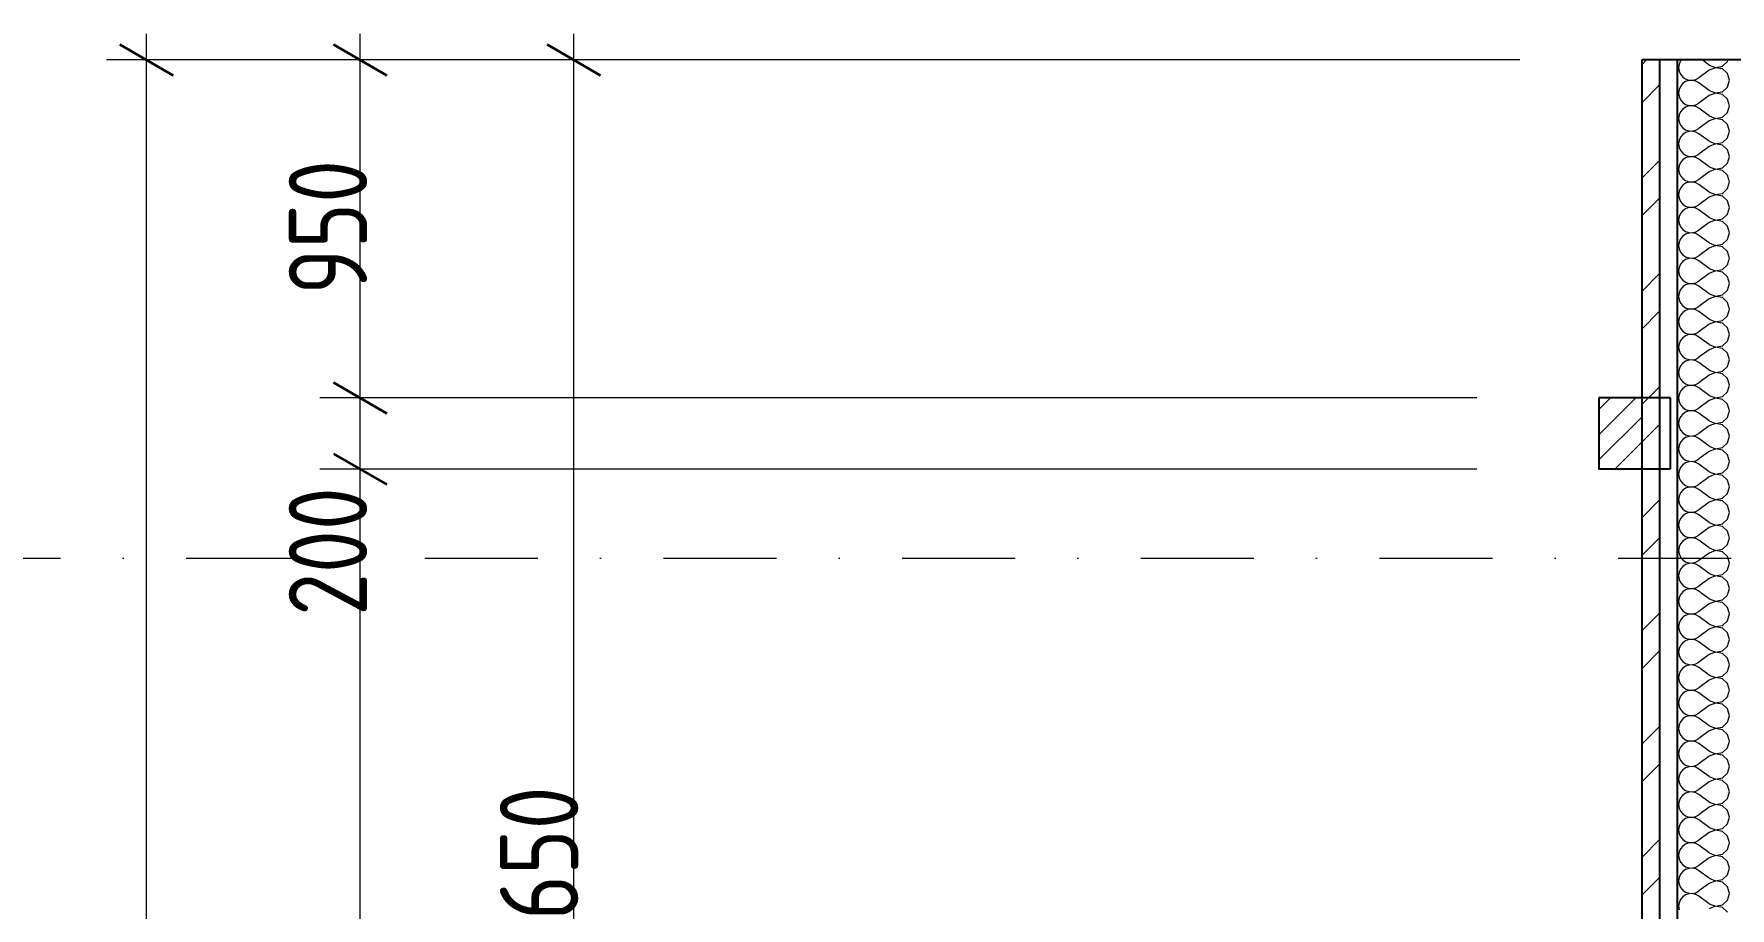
# Model space of a CAD drawing. Header units: millimetres. Extents: x 18162 to 7085488, y 72188 to 247925.
# Drawn here: x 3660463 to 3665227, y 143184 to 145641 of the extents above; entities that cross this region are included whole.
import ezdxf

# ---------------------------------------------------------------- set-up
doc = ezdxf.new("R2010")
doc.units = ezdxf.units.MM
doc.header["$MEASUREMENT"] = 0
doc.linetypes.add('Dot & Dashed', pattern=[670.277762, 317.5, -176.388889, 0, -176.388874])
doc.layers.add('Structural - Bearing', color=7, linetype='Continuous')
doc.styles.add('GENERATED_STYLE_3', font='', dxfattribs={"width": 0.8})
doc.styles.get('GENERATED_STYLE_3').set_extended_font_data('ISOCPEUR MON')
doc.dimstyles.new('GENERATED_STYLE__7', dxfattribs={"dimtxt": 220.000005, "dimasz": 114, "dimexe": 0.18, "dimexo": 342.629951, "dimgap": 0, "dimtad": 1, "dimdec": 0, "dimzin": 0, "dimdsep": 46, "dimtxsty": 'GENERATED_STYLE_3', "dimblk": 'ARROWHEAD_2', "dimblk1": 'ARROWHEAD_2', "dimblk2": 'ARROWHEAD_2', "dimcen": 0.09, "dimclrd": 13, "dimclre": 13, "dimclrt": 13, "dimadec": 0, "dimazin": 0, "dimtfac": 1, "dimtdec": 4, "dimtmove": 0, "dimatfit": 3, "dimfxl": 1, "dimtolj": 1, "dimtzin": 0, "dimarcsym": 0})
pattern_1 = [(45, (3761974.73, 95118), (-159.09903, 159.09903), []), (45, (3761921.7, 95171.04), (-159.09903, 159.09903), [])]

# ---------------------------------------------------------------- blocks, each defined once
blk = doc.blocks.new('*X954', base_point=(3761974.7, 95118))
at = {"layer": 'Structural - Bearing', "color": 7, "linetype": 'Continuous', "lineweight": 9}
for p, q in [((3665090.2, 144068), (3665088, 144065.4)), ((3665168.3, 144053.7), (3665149.3, 144068)), ((3665220.1, 144063.5), (3665221.4, 144068)), ((3665084, 144056.3), (3665082.6, 144046.6)), ((3665082.6, 144046.6), (3665084, 144036.8)), ((3665088, 144065.4), (3665084, 144056.3)), ((3665084, 144036.8), (3665088, 144027.8)), ((3665088, 144027.8), (3665094.2, 144020.2)), ((3665094.2, 144020.2), (3665102.4, 144014.6)), ((3665168.3, 144039.4), (3665139.8, 144018)), ((3665168.3, 144053.7), (3665186.6, 144046.7)), ((3665186.6, 144046.4), (3665168.3, 144039.4)), ((3665186.6, 144046.7), (3665205.7, 144050.3)), ((3665205.7, 144042.8), (3665186.6, 144046.4)), ((3665205.7, 144050.3), (3665220.1, 144063.5)), ((3665220.1, 144029.6), (3665205.7, 144042.8)), ((3665225.5, 144010.9), (3665220.1, 144029.6)), ((3665084, 143984.9), (3665082.6, 143975.1)), ((3665082.6, 143975.1), (3665084, 143965.4)), ((3665088, 143993.9), (3665084, 143984.9)), ((3665094.2, 144001.5), (3665088, 143993.9)), ((3665102.4, 144007.1), (3665094.2, 144001.5)), ((3665102.4, 144014.6), (3665111.7, 144011.5)), ((3665111.7, 144010.2), (3665102.4, 144007.1)), ((3665111.7, 144011.5), (3665121.5, 144011)), ((3665121.5, 144010.7), (3665111.7, 144010.2)), ((3665121.5, 144011), (3665131.1, 144013.2)), ((3665131.1, 144008.5), (3665121.5, 144010.7)), ((3665131.1, 144013.2), (3665139.8, 144018)), ((3665139.8, 144003.7), (3665131.1, 144008.5)), ((3665168.3, 143982.3), (3665139.8, 144003.7)), ((3665168.3, 143982.3), (3665186.6, 143975.3)), ((3665186.6, 143975), (3665168.3, 143968)), ((3665186.6, 143975.3), (3665205.7, 143978.9)), ((3665205.7, 143971.4), (3665186.6, 143975)), ((3665205.7, 143978.9), (3665220.1, 143992.1)), ((3665220.1, 143958.2), (3665205.7, 143971.4)), ((3665220.1, 143992.1), (3665225.5, 144010.9)), ((3665084, 143965.4), (3665088, 143956.4)), ((3665088, 143956.4), (3665094.2, 143948.8)), ((3665094.2, 143930.1), (3665088, 143922.5)), ((3665094.2, 143948.8), (3665102.4, 143943.2)), ((3665102.4, 143935.7), (3665094.2, 143930.1)), ((3665102.4, 143943.2), (3665111.7, 143940.1)), ((3665111.7, 143938.8), (3665102.4, 143935.7)), ((3665111.7, 143940.1), (3665121.5, 143939.6)), ((3665121.5, 143939.3), (3665111.7, 143938.8)), ((3665121.5, 143939.6), (3665131.1, 143941.8)), ((3665131.1, 143937.1), (3665121.5, 143939.3)), ((3665131.1, 143941.8), (3665139.8, 143946.6)), ((3665139.8, 143932.3), (3665131.1, 143937.1)), ((3665168.3, 143968), (3665139.8, 143946.6)), ((3665168.3, 143910.9), (3665139.8, 143932.3)), ((3665225.5, 143939.4), (3665220.1, 143958.2)), ((3665220.1, 143920.7), (3665225.5, 143939.4)), ((3665084, 143913.5), (3665082.6, 143903.7)), ((3665082.6, 143903.7), (3665084, 143894)), ((3665088, 143922.5), (3665084, 143913.5)), ((3665084, 143894), (3665088, 143884.9)), ((3665088, 143884.9), (3665094.2, 143877.4)), ((3665094.2, 143877.4), (3665102.4, 143871.8)), ((3665131.1, 143870.4), (3665139.8, 143875.1)), ((3665168.3, 143896.6), (3665139.8, 143875.1)), ((3665168.3, 143910.9), (3665186.6, 143903.9)), ((3665186.6, 143903.6), (3665168.3, 143896.6)), ((3665186.6, 143903.9), (3665205.7, 143907.5)), ((3665205.7, 143900), (3665186.6, 143903.6)), ((3665205.7, 143907.5), (3665220.1, 143920.7)), ((3665220.1, 143886.8), (3665205.7, 143900)), ((3665225.5, 143868), (3665220.1, 143886.8)), ((3665084, 143842.1), (3665082.6, 143832.3)), ((3665082.6, 143832.3), (3665084, 143822.5)), ((3665088, 143851.1), (3665084, 143842.1)), ((3665094.2, 143858.7), (3665088, 143851.1)), ((3665102.4, 143864.2), (3665094.2, 143858.7)), ((3665102.4, 143871.8), (3665111.7, 143868.6)), ((3665111.7, 143867.4), (3665102.4, 143864.2)), ((3665111.7, 143868.6), (3665121.5, 143868.2)), ((3665121.5, 143867.9), (3665111.7, 143867.4)), ((3665121.5, 143868.2), (3665131.1, 143870.4)), ((3665131.1, 143865.6), (3665121.5, 143867.9)), ((3665139.8, 143860.9), (3665131.1, 143865.6)), ((3665168.3, 143839.4), (3665139.8, 143860.9)), ((3665168.3, 143839.4), (3665186.6, 143832.4)), ((3665186.6, 143832.1), (3665168.3, 143825.1)), ((3665186.6, 143832.4), (3665205.7, 143836.1)), ((3665205.7, 143828.5), (3665186.6, 143832.1)), ((3665205.7, 143836.1), (3665220.1, 143849.2)), ((3665220.1, 143815.4), (3665205.7, 143828.5)), ((3665220.1, 143849.2), (3665225.5, 143868)), ((3665084, 143822.5), (3665088, 143813.5)), ((3665088, 143813.5), (3665094.2, 143805.9)), ((3665094.2, 143787.2), (3665088, 143779.6)), ((3665094.2, 143805.9), (3665102.4, 143800.3)), ((3665102.4, 143792.8), (3665094.2, 143787.2)), ((3665102.4, 143800.3), (3665111.7, 143797.2)), ((3665111.7, 143796), (3665102.4, 143792.8)), ((3665111.7, 143797.2), (3665121.5, 143796.7)), ((3665121.5, 143796.4), (3665111.7, 143796)), ((3665121.5, 143796.7), (3665131.1, 143799)), ((3665131.1, 143794.2), (3665121.5, 143796.4)), ((3665131.1, 143799), (3665139.8, 143803.7)), ((3665139.8, 143789.4), (3665131.1, 143794.2)), ((3665168.3, 143825.1), (3665139.8, 143803.7)), ((3665168.3, 143768), (3665139.8, 143789.4)), ((3665225.5, 143796.6), (3665220.1, 143815.4)), ((3665220.1, 143777.8), (3665225.5, 143796.6)), ((3665084, 143770.6), (3665082.6, 143760.9)), ((3665082.6, 143760.9), (3665084, 143751.1)), ((3665088, 143779.6), (3665084, 143770.6)), ((3665084, 143751.1), (3665088, 143742.1)), ((3665088, 143742.1), (3665094.2, 143734.5)), ((3665094.2, 143734.5), (3665102.4, 143728.9)), ((3665131.1, 143727.5), (3665139.8, 143732.3)), ((3665168.3, 143753.7), (3665139.8, 143732.3)), ((3665168.3, 143768), (3665186.6, 143761)), ((3665186.6, 143760.7), (3665168.3, 143753.7)), ((3665186.6, 143761), (3665205.7, 143764.6)), ((3665205.7, 143757.1), (3665186.6, 143760.7)), ((3665205.7, 143764.6), (3665220.1, 143777.8)), ((3665220.1, 143743.9), (3665205.7, 143757.1)), ((3665225.5, 143725.1), (3665220.1, 143743.9)), ((3665084, 143699.2), (3665082.6, 143689.4)), ((3665082.6, 143689.4), (3665084, 143679.7)), ((3665088, 143708.2), (3665084, 143699.2)), ((3665094.2, 143715.8), (3665088, 143708.2)), ((3665102.4, 143721.4), (3665094.2, 143715.8)), ((3665102.4, 143728.9), (3665111.7, 143725.8)), ((3665111.7, 143724.5), (3665102.4, 143721.4)), ((3665111.7, 143725.8), (3665121.5, 143725.3)), ((3665121.5, 143725), (3665111.7, 143724.5)), ((3665121.5, 143725.3), (3665131.1, 143727.5)), ((3665131.1, 143722.8), (3665121.5, 143725)), ((3665139.8, 143718), (3665131.1, 143722.8)), ((3665168.3, 143696.6), (3665139.8, 143718)), ((3665168.3, 143696.6), (3665186.6, 143689.6)), ((3665186.6, 143689.3), (3665168.3, 143682.3)), ((3665186.6, 143689.6), (3665205.7, 143693.2)), ((3665205.7, 143685.7), (3665186.6, 143689.3)), ((3665205.7, 143693.2), (3665220.1, 143706.4)), ((3665220.1, 143672.5), (3665205.7, 143685.7)), ((3665220.1, 143706.4), (3665225.5, 143725.1)), ((3665084, 143679.7), (3665088, 143670.7)), ((3665088, 143670.7), (3665094.2, 143663.1)), ((3665094.2, 143644.4), (3665088, 143636.8)), ((3665094.2, 143663.1), (3665102.4, 143657.5)), ((3665102.4, 143650), (3665094.2, 143644.4)), ((3665102.4, 143657.5), (3665111.7, 143654.3)), ((3665111.7, 143653.1), (3665102.4, 143650)), ((3665111.7, 143654.3), (3665121.5, 143653.9)), ((3665121.5, 143653.6), (3665111.7, 143653.1)), ((3665121.5, 143653.9), (3665131.1, 143656.1)), ((3665131.1, 143651.3), (3665121.5, 143653.6)), ((3665131.1, 143656.1), (3665139.8, 143660.9)), ((3665139.8, 143646.6), (3665131.1, 143651.3)), ((3665168.3, 143682.3), (3665139.8, 143660.9)), ((3665168.3, 143625.1), (3665139.8, 143646.6)), ((3665225.5, 143653.7), (3665220.1, 143672.5)), ((3665220.1, 143634.9), (3665225.5, 143653.7)), ((3665084, 143627.8), (3665082.6, 143618)), ((3665082.6, 143618), (3665084, 143608.2)), ((3665088, 143636.8), (3665084, 143627.8)), ((3665084, 143608.2), (3665088, 143599.2)), ((3665088, 143599.2), (3665094.2, 143591.6)), ((3665094.2, 143591.6), (3665102.4, 143586.1)), ((3665131.1, 143584.7), (3665139.8, 143589.4)), ((3665168.3, 143610.9), (3665139.8, 143589.4)), ((3665168.3, 143625.1), (3665186.6, 143618.2)), ((3665186.6, 143617.9), (3665168.3, 143610.9)), ((3665186.6, 143618.2), (3665205.7, 143621.8)), ((3665205.7, 143614.2), (3665186.6, 143617.9)), ((3665205.7, 143621.8), (3665220.1, 143634.9)), ((3665220.1, 143601.1), (3665205.7, 143614.2)), ((3665225.5, 143582.3), (3665220.1, 143601.1)), ((3665084, 143556.3), (3665082.6, 143546.6)), ((3665082.6, 143546.6), (3665084, 143536.8)), ((3665088, 143565.4), (3665084, 143556.3)), ((3665094.2, 143572.9), (3665088, 143565.4)), ((3665102.4, 143578.5), (3665094.2, 143572.9)), ((3665102.4, 143586.1), (3665111.7, 143582.9)), ((3665111.7, 143581.7), (3665102.4, 143578.5)), ((3665111.7, 143582.9), (3665121.5, 143582.4)), ((3665121.5, 143582.1), (3665111.7, 143581.7)), ((3665121.5, 143582.4), (3665131.1, 143584.7)), ((3665131.1, 143579.9), (3665121.5, 143582.1)), ((3665139.8, 143575.1), (3665131.1, 143579.9)), ((3665168.3, 143553.7), (3665139.8, 143575.1)), ((3665168.3, 143553.7), (3665186.6, 143546.7)), ((3665186.6, 143546.4), (3665168.3, 143539.4)), ((3665186.6, 143546.7), (3665205.7, 143550.3)), ((3665205.7, 143542.8), (3665186.6, 143546.4)), ((3665205.7, 143550.3), (3665220.1, 143563.5)), ((3665220.1, 143529.6), (3665205.7, 143542.8)), ((3665220.1, 143563.5), (3665225.5, 143582.3)), ((3665084, 143536.8), (3665088, 143527.8)), ((3665088, 143527.8), (3665094.2, 143520.2)), ((3665094.2, 143501.5), (3665088, 143493.9)), ((3665094.2, 143520.2), (3665102.4, 143514.6)), ((3665102.4, 143507.1), (3665094.2, 143501.5)), ((3665102.4, 143514.6), (3665111.7, 143511.5)), ((3665111.7, 143510.2), (3665102.4, 143507.1)), ((3665111.7, 143511.5), (3665121.5, 143511)), ((3665121.5, 143510.7), (3665111.7, 143510.2)), ((3665121.5, 143511), (3665131.1, 143513.2)), ((3665131.1, 143508.5), (3665121.5, 143510.7)), ((3665131.1, 143513.2), (3665139.8, 143518)), ((3665139.8, 143503.7), (3665131.1, 143508.5)), ((3665168.3, 143539.4), (3665139.8, 143518)), ((3665168.3, 143482.3), (3665139.8, 143503.7)), ((3665225.5, 143510.9), (3665220.1, 143529.6)), ((3665220.1, 143492.1), (3665225.5, 143510.9)), ((3665084, 143484.9), (3665082.6, 143475.1)), ((3665082.6, 143475.1), (3665084, 143465.4)), ((3665088, 143493.9), (3665084, 143484.9)), ((3665084, 143465.4), (3665088, 143456.4)), ((3665088, 143456.4), (3665094.2, 143448.8)), ((3665094.2, 143448.8), (3665102.4, 143443.2)), ((3665131.1, 143441.8), (3665139.8, 143446.6)), ((3665168.3, 143468), (3665139.8, 143446.6)), ((3665168.3, 143482.3), (3665186.6, 143475.3)), ((3665186.6, 143475), (3665168.3, 143468)), ((3665186.6, 143475.3), (3665205.7, 143478.9)), ((3665205.7, 143471.4), (3665186.6, 143475)), ((3665205.7, 143478.9), (3665220.1, 143492.1)), ((3665220.1, 143458.2), (3665205.7, 143471.4)), ((3665225.5, 143439.4), (3665220.1, 143458.2)), ((3665084, 143413.5), (3665082.6, 143403.7)), ((3665082.6, 143403.7), (3665084, 143394)), ((3665088, 143422.5), (3665084, 143413.5)), ((3665094.2, 143430.1), (3665088, 143422.5)), ((3665102.4, 143435.7), (3665094.2, 143430.1)), ((3665102.4, 143443.2), (3665111.7, 143440.1)), ((3665111.7, 143438.8), (3665102.4, 143435.7)), ((3665111.7, 143440.1), (3665121.5, 143439.6)), ((3665121.5, 143439.3), (3665111.7, 143438.8)), ((3665121.5, 143439.6), (3665131.1, 143441.8)), ((3665131.1, 143437.1), (3665121.5, 143439.3)), ((3665139.8, 143432.3), (3665131.1, 143437.1)), ((3665168.3, 143410.9), (3665139.8, 143432.3)), ((3665168.3, 143410.9), (3665186.6, 143403.9)), ((3665186.6, 143403.6), (3665168.3, 143396.6)), ((3665186.6, 143403.9), (3665205.7, 143407.5)), ((3665205.7, 143400), (3665186.6, 143403.6)), ((3665205.7, 143407.5), (3665220.1, 143420.7)), ((3665220.1, 143386.8), (3665205.7, 143400)), ((3665220.1, 143420.7), (3665225.5, 143439.4)), ((3665084, 143394), (3665088, 143384.9)), ((3665088, 143351.1), (3665084, 143342.1)), ((3665088, 143384.9), (3665094.2, 143377.4)), ((3665094.2, 143358.7), (3665088, 143351.1)), ((3665094.2, 143377.4), (3665102.4, 143371.8)), ((3665102.4, 143364.2), (3665094.2, 143358.7)), ((3665102.4, 143371.8), (3665111.7, 143368.6)), ((3665111.7, 143367.4), (3665102.4, 143364.2)), ((3665111.7, 143368.6), (3665121.5, 143368.2)), ((3665121.5, 143367.9), (3665111.7, 143367.4)), ((3665121.5, 143368.2), (3665131.1, 143370.4)), ((3665131.1, 143365.6), (3665121.5, 143367.9)), ((3665131.1, 143370.4), (3665139.8, 143375.1)), ((3665139.8, 143360.9), (3665131.1, 143365.6)), ((3665168.3, 143396.6), (3665139.8, 143375.1)), ((3665168.3, 143339.4), (3665139.8, 143360.9)), ((3665225.5, 143368), (3665220.1, 143386.8)), ((3665220.1, 143349.2), (3665225.5, 143368)), ((3665084, 143342.1), (3665082.6, 143332.3)), ((3665082.6, 143332.3), (3665084, 143322.5)), ((3665084, 143322.5), (3665088, 143313.5)), ((3665088, 143313.5), (3665094.2, 143305.9)), ((3665094.2, 143305.9), (3665102.4, 143300.3)), ((3665131.1, 143299), (3665139.8, 143303.7)), ((3665168.3, 143325.1), (3665139.8, 143303.7)), ((3665168.3, 143339.4), (3665186.6, 143332.4)), ((3665186.6, 143332.1), (3665168.3, 143325.1)), ((3665186.6, 143332.4), (3665205.7, 143336.1)), ((3665205.7, 143328.5), (3665186.6, 143332.1)), ((3665205.7, 143336.1), (3665220.1, 143349.2)), ((3665220.1, 143315.4), (3665205.7, 143328.5)), ((3665225.5, 143296.6), (3665220.1, 143315.4)), ((3665084, 143270.6), (3665082.6, 143260.9)), ((3665082.6, 143260.9), (3665084, 143251.1)), ((3665088, 143279.6), (3665084, 143270.6)), ((3665094.2, 143287.2), (3665088, 143279.6)), ((3665102.4, 143292.8), (3665094.2, 143287.2)), ((3665102.4, 143300.3), (3665111.7, 143297.2)), ((3665111.7, 143296), (3665102.4, 143292.8)), ((3665111.7, 143297.2), (3665121.5, 143296.7)), ((3665121.5, 143296.4), (3665111.7, 143296)), ((3665121.5, 143296.7), (3665131.1, 143299)), ((3665131.1, 143294.2), (3665121.5, 143296.4)), ((3665139.8, 143289.4), (3665131.1, 143294.2)), ((3665168.3, 143268), (3665139.8, 143289.4)), ((3665168.3, 143268), (3665186.6, 143261)), ((3665186.6, 143260.7), (3665168.3, 143253.7)), ((3665186.6, 143261), (3665205.7, 143264.6)), ((3665205.7, 143257.1), (3665186.6, 143260.7)), ((3665205.7, 143264.6), (3665220.1, 143277.8)), ((3665220.1, 143243.9), (3665205.7, 143257.1)), ((3665220.1, 143277.8), (3665225.5, 143296.6)), ((3665084, 143251.1), (3665088, 143242.1)), ((3665088, 143208.2), (3665084, 143199.2)), ((3665088, 143242.1), (3665094.2, 143234.5)), ((3665094.2, 143215.8), (3665088, 143208.2)), ((3665094.2, 143234.5), (3665102.4, 143228.9)), ((3665102.4, 143221.4), (3665094.2, 143215.8)), ((3665102.4, 143228.9), (3665111.7, 143225.8)), ((3665111.7, 143224.5), (3665102.4, 143221.4)), ((3665111.7, 143225.8), (3665121.5, 143225.3)), ((3665121.5, 143225), (3665111.7, 143224.5)), ((3665121.5, 143225.3), (3665131.1, 143227.5)), ((3665131.1, 143222.8), (3665121.5, 143225)), ((3665131.1, 143227.5), (3665139.8, 143232.3)), ((3665139.8, 143218), (3665131.1, 143222.8)), ((3665168.3, 143253.7), (3665139.8, 143232.3)), ((3665168.3, 143196.6), (3665139.8, 143218)), ((3665225.5, 143225.1), (3665220.1, 143243.9)), ((3665220.1, 143206.4), (3665225.5, 143225.1)), ((3665084, 143199.2), (3665082.6, 143189.4)), ((3665082.6, 143189.4), (3665084, 143179.7)), ((3665168.3, 143196.6), (3665186.6, 143189.6)), ((3665186.6, 143189.3), (3665168.3, 143182.3)), ((3665186.6, 143189.6), (3665205.7, 143193.2)), ((3665205.7, 143185.7), (3665186.6, 143189.3)), ((3665205.7, 143193.2), (3665220.1, 143206.4)), ((3665220.1, 143172.5), (3665205.7, 143185.7))]:
    blk.add_line(p, q, dxfattribs=at)
blk = doc.blocks.new('*X968', base_point=(3761974.7, 95118))
at = {"layer": 'Structural - Bearing', "color": 7, "linetype": 'Continuous', "lineweight": 9}
for p, q in [((3665084, 145556.3), (3665082.6, 145546.6)), ((3665082.6, 145546.6), (3665084, 145536.8)), ((3665088, 145565.4), (3665084, 145556.3)), ((3665090.2, 145568), (3665088, 145565.4)), ((3665168.3, 145553.7), (3665149.3, 145568)), ((3665168.3, 145553.7), (3665186.6, 145546.7)), ((3665186.6, 145546.4), (3665168.3, 145539.4)), ((3665186.6, 145546.7), (3665205.7, 145550.3)), ((3665205.7, 145542.8), (3665186.6, 145546.4)), ((3665205.7, 145550.3), (3665220.1, 145563.5)), ((3665220.1, 145529.6), (3665205.7, 145542.8)), ((3665220.1, 145563.5), (3665221.4, 145568)), ((3665084, 145536.8), (3665088, 145527.8)), ((3665088, 145527.8), (3665094.2, 145520.2)), ((3665094.2, 145501.5), (3665088, 145493.9)), ((3665094.2, 145520.2), (3665102.4, 145514.6)), ((3665102.4, 145507.1), (3665094.2, 145501.5)), ((3665102.4, 145514.6), (3665111.7, 145511.5)), ((3665111.7, 145510.2), (3665102.4, 145507.1)), ((3665111.7, 145511.5), (3665121.5, 145511)), ((3665121.5, 145510.7), (3665111.7, 145510.2)), ((3665121.5, 145511), (3665131.1, 145513.2)), ((3665131.1, 145508.5), (3665121.5, 145510.7)), ((3665131.1, 145513.2), (3665139.8, 145518)), ((3665139.8, 145503.7), (3665131.1, 145508.5)), ((3665168.3, 145539.4), (3665139.8, 145518)), ((3665168.3, 145482.3), (3665139.8, 145503.7)), ((3665225.5, 145510.9), (3665220.1, 145529.6)), ((3665220.1, 145492.1), (3665225.5, 145510.9)), ((3665084, 145484.9), (3665082.6, 145475.1)), ((3665082.6, 145475.1), (3665084, 145465.4)), ((3665088, 145493.9), (3665084, 145484.9)), ((3665084, 145465.4), (3665088, 145456.4)), ((3665088, 145456.4), (3665094.2, 145448.8)), ((3665094.2, 145448.8), (3665102.4, 145443.2)), ((3665168.3, 145468), (3665139.8, 145446.6)), ((3665168.3, 145482.3), (3665186.6, 145475.3)), ((3665186.6, 145475), (3665168.3, 145468)), ((3665186.6, 145475.3), (3665205.7, 145478.9)), ((3665205.7, 145471.4), (3665186.6, 145475)), ((3665205.7, 145478.9), (3665220.1, 145492.1)), ((3665220.1, 145458.2), (3665205.7, 145471.4)), ((3665225.5, 145439.4), (3665220.1, 145458.2)), ((3665084, 145413.5), (3665082.6, 145403.7)), ((3665082.6, 145403.7), (3665084, 145394)), ((3665088, 145422.5), (3665084, 145413.5)), ((3665094.2, 145430.1), (3665088, 145422.5)), ((3665102.4, 145435.7), (3665094.2, 145430.1)), ((3665102.4, 145443.2), (3665111.7, 145440.1)), ((3665111.7, 145438.8), (3665102.4, 145435.7)), ((3665111.7, 145440.1), (3665121.5, 145439.6)), ((3665121.5, 145439.3), (3665111.7, 145438.8)), ((3665121.5, 145439.6), (3665131.1, 145441.8)), ((3665131.1, 145437.1), (3665121.5, 145439.3)), ((3665131.1, 145441.8), (3665139.8, 145446.6)), ((3665139.8, 145432.3), (3665131.1, 145437.1)), ((3665168.3, 145410.9), (3665139.8, 145432.3)), ((3665168.3, 145410.9), (3665186.6, 145403.9)), ((3665186.6, 145403.6), (3665168.3, 145396.6)), ((3665186.6, 145403.9), (3665205.7, 145407.5)), ((3665205.7, 145400), (3665186.6, 145403.6)), ((3665205.7, 145407.5), (3665220.1, 145420.7)), ((3665220.1, 145386.8), (3665205.7, 145400)), ((3665220.1, 145420.7), (3665225.5, 145439.4)), ((3665084, 145394), (3665088, 145384.9)), ((3665088, 145384.9), (3665094.2, 145377.4)), ((3665094.2, 145358.7), (3665088, 145351.1)), ((3665094.2, 145377.4), (3665102.4, 145371.8)), ((3665102.4, 145364.2), (3665094.2, 145358.7)), ((3665102.4, 145371.8), (3665111.7, 145368.6)), ((3665111.7, 145367.4), (3665102.4, 145364.2)), ((3665111.7, 145368.6), (3665121.5, 145368.2)), ((3665121.5, 145367.9), (3665111.7, 145367.4)), ((3665121.5, 145368.2), (3665131.1, 145370.4)), ((3665131.1, 145365.6), (3665121.5, 145367.9)), ((3665131.1, 145370.4), (3665139.8, 145375.1)), ((3665139.8, 145360.9), (3665131.1, 145365.6)), ((3665168.3, 145396.6), (3665139.8, 145375.1)), ((3665168.3, 145339.4), (3665139.8, 145360.9)), ((3665225.5, 145368), (3665220.1, 145386.8)), ((3665220.1, 145349.2), (3665225.5, 145368)), ((3665084, 145342.1), (3665082.6, 145332.3)), ((3665082.6, 145332.3), (3665084, 145322.5)), ((3665088, 145351.1), (3665084, 145342.1)), ((3665084, 145322.5), (3665088, 145313.5)), ((3665088, 145313.5), (3665094.2, 145305.9)), ((3665094.2, 145305.9), (3665102.4, 145300.3)), ((3665168.3, 145325.1), (3665139.8, 145303.7)), ((3665168.3, 145339.4), (3665186.6, 145332.4)), ((3665186.6, 145332.1), (3665168.3, 145325.1)), ((3665186.6, 145332.4), (3665205.7, 145336.1)), ((3665205.7, 145328.5), (3665186.6, 145332.1)), ((3665205.7, 145336.1), (3665220.1, 145349.2)), ((3665220.1, 145315.4), (3665205.7, 145328.5)), ((3665225.5, 145296.6), (3665220.1, 145315.4)), ((3665084, 145270.6), (3665082.6, 145260.9)), ((3665082.6, 145260.9), (3665084, 145251.1)), ((3665088, 145279.6), (3665084, 145270.6)), ((3665094.2, 145287.2), (3665088, 145279.6)), ((3665102.4, 145292.8), (3665094.2, 145287.2)), ((3665102.4, 145300.3), (3665111.7, 145297.2)), ((3665111.7, 145296), (3665102.4, 145292.8)), ((3665111.7, 145297.2), (3665121.5, 145296.7)), ((3665121.5, 145296.4), (3665111.7, 145296)), ((3665121.5, 145296.7), (3665131.1, 145299)), ((3665131.1, 145294.2), (3665121.5, 145296.4)), ((3665131.1, 145299), (3665139.8, 145303.7)), ((3665139.8, 145289.4), (3665131.1, 145294.2)), ((3665168.3, 145268), (3665139.8, 145289.4)), ((3665168.3, 145268), (3665186.6, 145261)), ((3665186.6, 145260.7), (3665168.3, 145253.7)), ((3665186.6, 145261), (3665205.7, 145264.6)), ((3665205.7, 145257.1), (3665186.6, 145260.7)), ((3665205.7, 145264.6), (3665220.1, 145277.8)), ((3665220.1, 145243.9), (3665205.7, 145257.1)), ((3665220.1, 145277.8), (3665225.5, 145296.6)), ((3665084, 145251.1), (3665088, 145242.1)), ((3665088, 145242.1), (3665094.2, 145234.5)), ((3665094.2, 145215.8), (3665088, 145208.2)), ((3665094.2, 145234.5), (3665102.4, 145228.9)), ((3665102.4, 145221.4), (3665094.2, 145215.8)), ((3665102.4, 145228.9), (3665111.7, 145225.8)), ((3665111.7, 145224.5), (3665102.4, 145221.4)), ((3665111.7, 145225.8), (3665121.5, 145225.3)), ((3665121.5, 145225), (3665111.7, 145224.5)), ((3665121.5, 145225.3), (3665131.1, 145227.5)), ((3665131.1, 145222.8), (3665121.5, 145225)), ((3665131.1, 145227.5), (3665139.8, 145232.3)), ((3665139.8, 145218), (3665131.1, 145222.8)), ((3665168.3, 145253.7), (3665139.8, 145232.3)), ((3665168.3, 145196.6), (3665139.8, 145218)), ((3665225.5, 145225.1), (3665220.1, 145243.9)), ((3665220.1, 145206.4), (3665225.5, 145225.1)), ((3665084, 145199.2), (3665082.6, 145189.4)), ((3665082.6, 145189.4), (3665084, 145179.7)), ((3665088, 145208.2), (3665084, 145199.2)), ((3665084, 145179.7), (3665088, 145170.7)), ((3665088, 145170.7), (3665094.2, 145163.1)), ((3665094.2, 145163.1), (3665102.4, 145157.5)), ((3665168.3, 145182.3), (3665139.8, 145160.9)), ((3665168.3, 145196.6), (3665186.6, 145189.6)), ((3665186.6, 145189.3), (3665168.3, 145182.3)), ((3665186.6, 145189.6), (3665205.7, 145193.2)), ((3665205.7, 145185.7), (3665186.6, 145189.3)), ((3665205.7, 145193.2), (3665220.1, 145206.4)), ((3665220.1, 145172.5), (3665205.7, 145185.7)), ((3665225.5, 145153.7), (3665220.1, 145172.5)), ((3665084, 145127.8), (3665082.6, 145118)), ((3665082.6, 145118), (3665084, 145108.2)), ((3665088, 145136.8), (3665084, 145127.8)), ((3665094.2, 145144.4), (3665088, 145136.8)), ((3665102.4, 145150), (3665094.2, 145144.4)), ((3665102.4, 145157.5), (3665111.7, 145154.3)), ((3665111.7, 145153.1), (3665102.4, 145150)), ((3665111.7, 145154.3), (3665121.5, 145153.9)), ((3665121.5, 145153.6), (3665111.7, 145153.1)), ((3665121.5, 145153.9), (3665131.1, 145156.1)), ((3665131.1, 145151.3), (3665121.5, 145153.6)), ((3665131.1, 145156.1), (3665139.8, 145160.9)), ((3665139.8, 145146.6), (3665131.1, 145151.3)), ((3665168.3, 145125.1), (3665139.8, 145146.6)), ((3665168.3, 145125.1), (3665186.6, 145118.2)), ((3665186.6, 145117.9), (3665168.3, 145110.9)), ((3665186.6, 145118.2), (3665205.7, 145121.8)), ((3665205.7, 145114.2), (3665186.6, 145117.9)), ((3665205.7, 145121.8), (3665220.1, 145134.9)), ((3665220.1, 145101.1), (3665205.7, 145114.2)), ((3665220.1, 145134.9), (3665225.5, 145153.7)), ((3665084, 145108.2), (3665088, 145099.2)), ((3665088, 145099.2), (3665094.2, 145091.6)), ((3665094.2, 145072.9), (3665088, 145065.4)), ((3665094.2, 145091.6), (3665102.4, 145086.1)), ((3665102.4, 145078.5), (3665094.2, 145072.9)), ((3665102.4, 145086.1), (3665111.7, 145082.9)), ((3665111.7, 145081.7), (3665102.4, 145078.5)), ((3665111.7, 145082.9), (3665121.5, 145082.4)), ((3665121.5, 145082.1), (3665111.7, 145081.7)), ((3665121.5, 145082.4), (3665131.1, 145084.7)), ((3665131.1, 145079.9), (3665121.5, 145082.1)), ((3665131.1, 145084.7), (3665139.8, 145089.4)), ((3665139.8, 145075.1), (3665131.1, 145079.9)), ((3665168.3, 145110.9), (3665139.8, 145089.4)), ((3665168.3, 145053.7), (3665139.8, 145075.1)), ((3665225.5, 145082.3), (3665220.1, 145101.1)), ((3665220.1, 145063.5), (3665225.5, 145082.3)), ((3665084, 145056.3), (3665082.6, 145046.6)), ((3665082.6, 145046.6), (3665084, 145036.8)), ((3665088, 145065.4), (3665084, 145056.3)), ((3665084, 145036.8), (3665088, 145027.8)), ((3665088, 145027.8), (3665094.2, 145020.2)), ((3665094.2, 145020.2), (3665102.4, 145014.6)), ((3665168.3, 145039.4), (3665139.8, 145018)), ((3665168.3, 145053.7), (3665186.6, 145046.7)), ((3665186.6, 145046.4), (3665168.3, 145039.4)), ((3665186.6, 145046.7), (3665205.7, 145050.3)), ((3665205.7, 145042.8), (3665186.6, 145046.4)), ((3665205.7, 145050.3), (3665220.1, 145063.5)), ((3665220.1, 145029.6), (3665205.7, 145042.8)), ((3665225.5, 145010.9), (3665220.1, 145029.6)), ((3665084, 144984.9), (3665082.6, 144975.1)), ((3665082.6, 144975.1), (3665084, 144965.4)), ((3665088, 144993.9), (3665084, 144984.9)), ((3665094.2, 145001.5), (3665088, 144993.9)), ((3665102.4, 145007.1), (3665094.2, 145001.5)), ((3665102.4, 145014.6), (3665111.7, 145011.5)), ((3665111.7, 145010.2), (3665102.4, 145007.1)), ((3665111.7, 145011.5), (3665121.5, 145011)), ((3665121.5, 145010.7), (3665111.7, 145010.2)), ((3665121.5, 145011), (3665131.1, 145013.2)), ((3665131.1, 145008.5), (3665121.5, 145010.7)), ((3665131.1, 145013.2), (3665139.8, 145018)), ((3665139.8, 145003.7), (3665131.1, 145008.5)), ((3665168.3, 144982.3), (3665139.8, 145003.7)), ((3665168.3, 144982.3), (3665186.6, 144975.3)), ((3665186.6, 144975), (3665168.3, 144968)), ((3665186.6, 144975.3), (3665205.7, 144978.9)), ((3665205.7, 144971.4), (3665186.6, 144975)), ((3665205.7, 144978.9), (3665220.1, 144992.1)), ((3665220.1, 144958.2), (3665205.7, 144971.4)), ((3665220.1, 144992.1), (3665225.5, 145010.9)), ((3665084, 144965.4), (3665088, 144956.4)), ((3665088, 144956.4), (3665094.2, 144948.8)), ((3665094.2, 144930.1), (3665088, 144922.5)), ((3665094.2, 144948.8), (3665102.4, 144943.2)), ((3665102.4, 144935.7), (3665094.2, 144930.1)), ((3665102.4, 144943.2), (3665111.7, 144940.1)), ((3665111.7, 144938.8), (3665102.4, 144935.7)), ((3665111.7, 144940.1), (3665121.5, 144939.6)), ((3665121.5, 144939.3), (3665111.7, 144938.8)), ((3665121.5, 144939.6), (3665131.1, 144941.8)), ((3665131.1, 144937.1), (3665121.5, 144939.3)), ((3665131.1, 144941.8), (3665139.8, 144946.6)), ((3665139.8, 144932.3), (3665131.1, 144937.1)), ((3665168.3, 144968), (3665139.8, 144946.6)), ((3665168.3, 144910.9), (3665139.8, 144932.3)), ((3665225.5, 144939.4), (3665220.1, 144958.2)), ((3665220.1, 144920.7), (3665225.5, 144939.4)), ((3665084, 144913.5), (3665082.6, 144903.7)), ((3665082.6, 144903.7), (3665084, 144894)), ((3665088, 144922.5), (3665084, 144913.5)), ((3665084, 144894), (3665088, 144884.9)), ((3665088, 144884.9), (3665094.2, 144877.4)), ((3665094.2, 144877.4), (3665102.4, 144871.8)), ((3665168.3, 144896.6), (3665139.8, 144875.1)), ((3665168.3, 144910.9), (3665186.6, 144903.9)), ((3665186.6, 144903.6), (3665168.3, 144896.6)), ((3665186.6, 144903.9), (3665205.7, 144907.5)), ((3665205.7, 144900), (3665186.6, 144903.6)), ((3665205.7, 144907.5), (3665220.1, 144920.7)), ((3665220.1, 144886.8), (3665205.7, 144900)), ((3665225.5, 144868), (3665220.1, 144886.8)), ((3665084, 144842.1), (3665082.6, 144832.3)), ((3665082.6, 144832.3), (3665084, 144822.5)), ((3665088, 144851.1), (3665084, 144842.1)), ((3665094.2, 144858.7), (3665088, 144851.1)), ((3665102.4, 144864.2), (3665094.2, 144858.7)), ((3665102.4, 144871.8), (3665111.7, 144868.6)), ((3665111.7, 144867.4), (3665102.4, 144864.2)), ((3665111.7, 144868.6), (3665121.5, 144868.2)), ((3665121.5, 144867.9), (3665111.7, 144867.4)), ((3665121.5, 144868.2), (3665131.1, 144870.4)), ((3665131.1, 144865.6), (3665121.5, 144867.9)), ((3665131.1, 144870.4), (3665139.8, 144875.1)), ((3665139.8, 144860.9), (3665131.1, 144865.6)), ((3665168.3, 144839.4), (3665139.8, 144860.9)), ((3665168.3, 144839.4), (3665186.6, 144832.4)), ((3665186.6, 144832.1), (3665168.3, 144825.1)), ((3665186.6, 144832.4), (3665205.7, 144836.1)), ((3665205.7, 144828.5), (3665186.6, 144832.1)), ((3665205.7, 144836.1), (3665220.1, 144849.2)), ((3665220.1, 144815.4), (3665205.7, 144828.5)), ((3665220.1, 144849.2), (3665225.5, 144868)), ((3665084, 144822.5), (3665088, 144813.5)), ((3665088, 144813.5), (3665094.2, 144805.9)), ((3665094.2, 144787.2), (3665088, 144779.6)), ((3665094.2, 144805.9), (3665102.4, 144800.3)), ((3665102.4, 144792.8), (3665094.2, 144787.2)), ((3665102.4, 144800.3), (3665111.7, 144797.2)), ((3665111.7, 144796), (3665102.4, 144792.8)), ((3665111.7, 144797.2), (3665121.5, 144796.7)), ((3665121.5, 144796.4), (3665111.7, 144796)), ((3665121.5, 144796.7), (3665131.1, 144799)), ((3665131.1, 144794.2), (3665121.5, 144796.4)), ((3665131.1, 144799), (3665139.8, 144803.7)), ((3665139.8, 144789.4), (3665131.1, 144794.2)), ((3665168.3, 144825.1), (3665139.8, 144803.7)), ((3665168.3, 144768), (3665139.8, 144789.4)), ((3665225.5, 144796.6), (3665220.1, 144815.4)), ((3665220.1, 144777.8), (3665225.5, 144796.6)), ((3665084, 144770.6), (3665082.6, 144760.9)), ((3665082.6, 144760.9), (3665084, 144751.1)), ((3665088, 144779.6), (3665084, 144770.6)), ((3665084, 144751.1), (3665088, 144742.1)), ((3665088, 144742.1), (3665094.2, 144734.5)), ((3665094.2, 144734.5), (3665102.4, 144728.9)), ((3665168.3, 144753.7), (3665139.8, 144732.3)), ((3665168.3, 144768), (3665186.6, 144761)), ((3665186.6, 144760.7), (3665168.3, 144753.7)), ((3665186.6, 144761), (3665205.7, 144764.6)), ((3665205.7, 144757.1), (3665186.6, 144760.7)), ((3665205.7, 144764.6), (3665220.1, 144777.8)), ((3665220.1, 144743.9), (3665205.7, 144757.1)), ((3665225.5, 144725.1), (3665220.1, 144743.9)), ((3665084, 144699.2), (3665082.6, 144689.4)), ((3665082.6, 144689.4), (3665084, 144679.7)), ((3665088, 144708.2), (3665084, 144699.2)), ((3665094.2, 144715.8), (3665088, 144708.2)), ((3665102.4, 144721.4), (3665094.2, 144715.8)), ((3665102.4, 144728.9), (3665111.7, 144725.8)), ((3665111.7, 144724.5), (3665102.4, 144721.4)), ((3665111.7, 144725.8), (3665121.5, 144725.3)), ((3665121.5, 144725), (3665111.7, 144724.5)), ((3665121.5, 144725.3), (3665131.1, 144727.5)), ((3665131.1, 144722.8), (3665121.5, 144725)), ((3665131.1, 144727.5), (3665139.8, 144732.3)), ((3665139.8, 144718), (3665131.1, 144722.8)), ((3665168.3, 144696.6), (3665139.8, 144718)), ((3665168.3, 144696.6), (3665186.6, 144689.6)), ((3665186.6, 144689.3), (3665168.3, 144682.3)), ((3665186.6, 144689.6), (3665205.7, 144693.2)), ((3665205.7, 144685.7), (3665186.6, 144689.3)), ((3665205.7, 144693.2), (3665220.1, 144706.4)), ((3665220.1, 144672.5), (3665205.7, 144685.7)), ((3665220.1, 144706.4), (3665225.5, 144725.1)), ((3665084, 144679.7), (3665088, 144670.7)), ((3665088, 144670.7), (3665094.2, 144663.1)), ((3665094.2, 144644.4), (3665088, 144636.8)), ((3665094.2, 144663.1), (3665102.4, 144657.5)), ((3665102.4, 144650), (3665094.2, 144644.4)), ((3665102.4, 144657.5), (3665111.7, 144654.3)), ((3665111.7, 144653.1), (3665102.4, 144650)), ((3665111.7, 144654.3), (3665121.5, 144653.9)), ((3665121.5, 144653.6), (3665111.7, 144653.1)), ((3665121.5, 144653.9), (3665131.1, 144656.1)), ((3665131.1, 144651.3), (3665121.5, 144653.6)), ((3665131.1, 144656.1), (3665139.8, 144660.9)), ((3665139.8, 144646.6), (3665131.1, 144651.3)), ((3665168.3, 144682.3), (3665139.8, 144660.9)), ((3665168.3, 144625.1), (3665139.8, 144646.6)), ((3665225.5, 144653.7), (3665220.1, 144672.5)), ((3665220.1, 144634.9), (3665225.5, 144653.7)), ((3665084, 144627.8), (3665082.6, 144618)), ((3665082.6, 144618), (3665084, 144608.2)), ((3665088, 144636.8), (3665084, 144627.8)), ((3665084, 144608.2), (3665088, 144599.2)), ((3665088, 144599.2), (3665094.2, 144591.6)), ((3665094.2, 144591.6), (3665102.4, 144586.1)), ((3665168.3, 144610.9), (3665139.8, 144589.4)), ((3665168.3, 144625.1), (3665186.6, 144618.2)), ((3665186.6, 144617.9), (3665168.3, 144610.9)), ((3665186.6, 144618.2), (3665205.7, 144621.8)), ((3665205.7, 144614.2), (3665186.6, 144617.9)), ((3665205.7, 144621.8), (3665220.1, 144634.9)), ((3665220.1, 144601.1), (3665205.7, 144614.2)), ((3665225.5, 144582.3), (3665220.1, 144601.1)), ((3665084, 144556.3), (3665082.6, 144546.6)), ((3665082.6, 144546.6), (3665084, 144536.8)), ((3665088, 144565.4), (3665084, 144556.3)), ((3665094.2, 144572.9), (3665088, 144565.4)), ((3665102.4, 144578.5), (3665094.2, 144572.9)), ((3665102.4, 144586.1), (3665111.7, 144582.9)), ((3665111.7, 144581.7), (3665102.4, 144578.5)), ((3665111.7, 144582.9), (3665121.5, 144582.4)), ((3665121.5, 144582.1), (3665111.7, 144581.7)), ((3665121.5, 144582.4), (3665131.1, 144584.7)), ((3665131.1, 144579.9), (3665121.5, 144582.1)), ((3665131.1, 144584.7), (3665139.8, 144589.4)), ((3665139.8, 144575.1), (3665131.1, 144579.9)), ((3665168.3, 144553.7), (3665139.8, 144575.1)), ((3665168.3, 144553.7), (3665186.6, 144546.7)), ((3665186.6, 144546.4), (3665168.3, 144539.4)), ((3665186.6, 144546.7), (3665205.7, 144550.3)), ((3665205.7, 144542.8), (3665186.6, 144546.4)), ((3665205.7, 144550.3), (3665220.1, 144563.5)), ((3665220.1, 144529.6), (3665205.7, 144542.8)), ((3665220.1, 144563.5), (3665225.5, 144582.3)), ((3665084, 144536.8), (3665088, 144527.8)), ((3665088, 144527.8), (3665094.2, 144520.2)), ((3665094.2, 144501.5), (3665088, 144493.9)), ((3665094.2, 144520.2), (3665102.4, 144514.6)), ((3665102.4, 144507.1), (3665094.2, 144501.5)), ((3665102.4, 144514.6), (3665111.7, 144511.5)), ((3665111.7, 144510.2), (3665102.4, 144507.1)), ((3665111.7, 144511.5), (3665121.5, 144511)), ((3665121.5, 144510.7), (3665111.7, 144510.2)), ((3665121.5, 144511), (3665131.1, 144513.2)), ((3665131.1, 144508.5), (3665121.5, 144510.7)), ((3665131.1, 144513.2), (3665139.8, 144518)), ((3665139.8, 144503.7), (3665131.1, 144508.5)), ((3665168.3, 144539.4), (3665139.8, 144518)), ((3665168.3, 144482.3), (3665139.8, 144503.7)), ((3665225.5, 144510.9), (3665220.1, 144529.6)), ((3665220.1, 144492.1), (3665225.5, 144510.9)), ((3665084, 144484.9), (3665082.6, 144475.1)), ((3665082.6, 144475.1), (3665084, 144465.4)), ((3665088, 144493.9), (3665084, 144484.9)), ((3665084, 144465.4), (3665088, 144456.4)), ((3665088, 144456.4), (3665094.2, 144448.8)), ((3665094.2, 144448.8), (3665102.4, 144443.2)), ((3665168.3, 144468), (3665139.8, 144446.6)), ((3665168.3, 144482.3), (3665186.6, 144475.3)), ((3665186.6, 144475), (3665168.3, 144468)), ((3665186.6, 144475.3), (3665205.7, 144478.9)), ((3665205.7, 144471.4), (3665186.6, 144475)), ((3665205.7, 144478.9), (3665220.1, 144492.1)), ((3665220.1, 144458.2), (3665205.7, 144471.4)), ((3665225.5, 144439.4), (3665220.1, 144458.2)), ((3665084, 144413.5), (3665082.6, 144403.7)), ((3665082.6, 144403.7), (3665084, 144394)), ((3665088, 144422.5), (3665084, 144413.5)), ((3665094.2, 144430.1), (3665088, 144422.5)), ((3665102.4, 144435.7), (3665094.2, 144430.1)), ((3665102.4, 144443.2), (3665111.7, 144440.1)), ((3665111.7, 144438.8), (3665102.4, 144435.7)), ((3665111.7, 144440.1), (3665121.5, 144439.6)), ((3665121.5, 144439.3), (3665111.7, 144438.8)), ((3665121.5, 144439.6), (3665131.1, 144441.8)), ((3665131.1, 144437.1), (3665121.5, 144439.3)), ((3665131.1, 144441.8), (3665139.8, 144446.6)), ((3665139.8, 144432.3), (3665131.1, 144437.1)), ((3665168.3, 144410.9), (3665139.8, 144432.3)), ((3665168.3, 144410.9), (3665186.6, 144403.9)), ((3665186.6, 144403.6), (3665168.3, 144396.6)), ((3665186.6, 144403.9), (3665205.7, 144407.5)), ((3665205.7, 144400), (3665186.6, 144403.6)), ((3665205.7, 144407.5), (3665220.1, 144420.7)), ((3665220.1, 144386.8), (3665205.7, 144400)), ((3665220.1, 144420.7), (3665225.5, 144439.4)), ((3665084, 144394), (3665088, 144384.9)), ((3665088, 144384.9), (3665094.2, 144377.4)), ((3665094.2, 144358.7), (3665088, 144351.1)), ((3665094.2, 144377.4), (3665102.4, 144371.8)), ((3665102.4, 144364.2), (3665094.2, 144358.7)), ((3665102.4, 144371.8), (3665111.7, 144368.6)), ((3665111.7, 144367.4), (3665102.4, 144364.2)), ((3665111.7, 144368.6), (3665121.5, 144368.2)), ((3665121.5, 144367.9), (3665111.7, 144367.4)), ((3665121.5, 144368.2), (3665131.1, 144370.4)), ((3665131.1, 144365.6), (3665121.5, 144367.9)), ((3665131.1, 144370.4), (3665139.8, 144375.1)), ((3665139.8, 144360.9), (3665131.1, 144365.6)), ((3665168.3, 144396.6), (3665139.8, 144375.1)), ((3665168.3, 144339.4), (3665139.8, 144360.9)), ((3665225.5, 144368), (3665220.1, 144386.8)), ((3665220.1, 144349.2), (3665225.5, 144368)), ((3665084, 144342.1), (3665082.6, 144332.3)), ((3665082.6, 144332.3), (3665084, 144322.5)), ((3665088, 144351.1), (3665084, 144342.1)), ((3665084, 144322.5), (3665088, 144313.5)), ((3665088, 144313.5), (3665094.2, 144305.9)), ((3665094.2, 144305.9), (3665102.4, 144300.3)), ((3665168.3, 144325.1), (3665139.8, 144303.7)), ((3665168.3, 144339.4), (3665186.6, 144332.4)), ((3665186.6, 144332.1), (3665168.3, 144325.1)), ((3665186.6, 144332.4), (3665205.7, 144336.1)), ((3665205.7, 144328.5), (3665186.6, 144332.1)), ((3665205.7, 144336.1), (3665220.1, 144349.2)), ((3665220.1, 144315.4), (3665205.7, 144328.5)), ((3665225.5, 144296.6), (3665220.1, 144315.4)), ((3665084, 144270.6), (3665082.6, 144260.9)), ((3665082.6, 144260.9), (3665084, 144251.1)), ((3665088, 144279.6), (3665084, 144270.6)), ((3665094.2, 144287.2), (3665088, 144279.6)), ((3665102.4, 144292.8), (3665094.2, 144287.2)), ((3665102.4, 144300.3), (3665111.7, 144297.2)), ((3665111.7, 144296), (3665102.4, 144292.8)), ((3665111.7, 144297.2), (3665121.5, 144296.7)), ((3665121.5, 144296.4), (3665111.7, 144296)), ((3665121.5, 144296.7), (3665131.1, 144299)), ((3665131.1, 144294.2), (3665121.5, 144296.4)), ((3665131.1, 144299), (3665139.8, 144303.7)), ((3665139.8, 144289.4), (3665131.1, 144294.2)), ((3665168.3, 144268), (3665139.8, 144289.4)), ((3665168.3, 144268), (3665186.6, 144261)), ((3665186.6, 144260.7), (3665168.3, 144253.7)), ((3665186.6, 144261), (3665205.7, 144264.6)), ((3665205.7, 144257.1), (3665186.6, 144260.7)), ((3665205.7, 144264.6), (3665220.1, 144277.8)), ((3665220.1, 144243.9), (3665205.7, 144257.1)), ((3665220.1, 144277.8), (3665225.5, 144296.6)), ((3665084, 144251.1), (3665088, 144242.1)), ((3665088, 144242.1), (3665094.2, 144234.5)), ((3665094.2, 144215.8), (3665088, 144208.2)), ((3665094.2, 144234.5), (3665102.4, 144228.9)), ((3665102.4, 144221.4), (3665094.2, 144215.8)), ((3665102.4, 144228.9), (3665111.7, 144225.8)), ((3665111.7, 144224.5), (3665102.4, 144221.4)), ((3665111.7, 144225.8), (3665121.5, 144225.3)), ((3665121.5, 144225), (3665111.7, 144224.5)), ((3665121.5, 144225.3), (3665131.1, 144227.5)), ((3665131.1, 144222.8), (3665121.5, 144225)), ((3665131.1, 144227.5), (3665139.8, 144232.3)), ((3665139.8, 144218), (3665131.1, 144222.8)), ((3665168.3, 144253.7), (3665139.8, 144232.3)), ((3665168.3, 144196.6), (3665139.8, 144218)), ((3665225.5, 144225.1), (3665220.1, 144243.9)), ((3665220.1, 144206.4), (3665225.5, 144225.1)), ((3665084, 144199.2), (3665082.6, 144189.4)), ((3665082.6, 144189.4), (3665084, 144179.7)), ((3665088, 144208.2), (3665084, 144199.2)), ((3665084, 144179.7), (3665088, 144170.7)), ((3665088, 144170.7), (3665094.2, 144163.1)), ((3665094.2, 144163.1), (3665102.4, 144157.5)), ((3665168.3, 144182.3), (3665139.8, 144160.9)), ((3665168.3, 144196.6), (3665186.6, 144189.6)), ((3665186.6, 144189.3), (3665168.3, 144182.3)), ((3665186.6, 144189.6), (3665205.7, 144193.2)), ((3665205.7, 144185.7), (3665186.6, 144189.3)), ((3665205.7, 144193.2), (3665220.1, 144206.4)), ((3665220.1, 144172.5), (3665205.7, 144185.7)), ((3665225.5, 144153.7), (3665220.1, 144172.5)), ((3665084, 144127.8), (3665082.6, 144118)), ((3665082.6, 144118), (3665084, 144108.2)), ((3665088, 144136.8), (3665084, 144127.8)), ((3665094.2, 144144.4), (3665088, 144136.8)), ((3665102.4, 144150), (3665094.2, 144144.4)), ((3665102.4, 144157.5), (3665111.7, 144154.3)), ((3665111.7, 144153.1), (3665102.4, 144150)), ((3665111.7, 144154.3), (3665121.5, 144153.9)), ((3665121.5, 144153.6), (3665111.7, 144153.1)), ((3665121.5, 144153.9), (3665131.1, 144156.1)), ((3665131.1, 144151.3), (3665121.5, 144153.6)), ((3665131.1, 144156.1), (3665139.8, 144160.9)), ((3665139.8, 144146.6), (3665131.1, 144151.3)), ((3665168.3, 144125.1), (3665139.8, 144146.6)), ((3665168.3, 144125.1), (3665186.6, 144118.2)), ((3665186.6, 144117.9), (3665168.3, 144110.9)), ((3665186.6, 144118.2), (3665205.7, 144121.8)), ((3665205.7, 144114.2), (3665186.6, 144117.9)), ((3665205.7, 144121.8), (3665220.1, 144134.9)), ((3665220.1, 144101.1), (3665205.7, 144114.2)), ((3665220.1, 144134.9), (3665225.5, 144153.7)), ((3665084, 144108.2), (3665088, 144099.2)), ((3665088, 144099.2), (3665094.2, 144091.6)), ((3665094.2, 144072.9), (3665090.2, 144068)), ((3665094.2, 144091.6), (3665102.4, 144086.1)), ((3665102.4, 144078.5), (3665094.2, 144072.9)), ((3665102.4, 144086.1), (3665111.7, 144082.9)), ((3665111.7, 144081.7), (3665102.4, 144078.5)), ((3665111.7, 144082.9), (3665121.5, 144082.4)), ((3665121.5, 144082.1), (3665111.7, 144081.7)), ((3665121.5, 144082.4), (3665131.1, 144084.7)), ((3665131.1, 144079.9), (3665121.5, 144082.1)), ((3665131.1, 144084.7), (3665139.8, 144089.4)), ((3665139.8, 144075.1), (3665131.1, 144079.9)), ((3665168.3, 144110.9), (3665139.8, 144089.4)), ((3665149.3, 144068), (3665139.8, 144075.1)), ((3665225.5, 144082.3), (3665220.1, 144101.1)), ((3665221.4, 144068), (3665225.5, 144082.3))]:
    blk.add_line(p, q, dxfattribs=at)
blk = doc.blocks.new('*D1238', base_point=(3761974.7, 95118))
at = {"color": 13, "linetype": 'Continuous', "lineweight": 13}
for p, q in [((3661979.5, 145568), (3661979.5, 145641.4)), ((3664636.4, 145568), (3661867, 145568)), ((3661979.5, 140918), (3661979.5, 145568)), ((3665086.4, 140918), (3661867, 140918))]:
    blk.add_line(p, q, dxfattribs=at)
at = {"color": 12, "linetype": 'Continuous', "lineweight": 35}
for p, q in [((3662054.5, 145524.7), (3661904.5, 145611.3)), ((3661904.5, 140961.3), (3662054.5, 140874.7))]:
    blk.add_line(p, q, dxfattribs=at)
at = {"color": 13, "lineweight": 13, "insert": (3662043.3, 142957.6), "char_height": 220, "attachment_point": 7, "rotation": 90, "style": 'GENERATED_STYLE_3'}
blk.add_mtext('\\A1;{\\pql;\\fISOCPEUR MON|b0|i0|c0|p0;\\W0.800000;4,650}', dxfattribs=at)
blk = doc.blocks.new('ARROWHEAD_2')
at = {"color": 0, "linetype": 'Continuous', "lineweight": 0}
for p, q in [((-0.378, -0.655), (0.378, 0.655)), ((0, 0), (-1, 0))]:
    blk.add_line(p, q, dxfattribs=at)
blk = doc.blocks.new('*D1245', base_point=(3761974.7, 95118))
at = {"color": 12, "linetype": 'Continuous', "lineweight": 35}
for p, q in [((3661304.2, 144461.3), (3661454.2, 144374.7)), ((3661304.2, 140111.3), (3661454.2, 140024.7))]:
    blk.add_line(p, q, dxfattribs=at)
at = {"color": 13, "linetype": 'Continuous', "lineweight": 13}
for p, q in [((3664516.4, 144418), (3661266.7, 144418)), ((3661379.2, 140068), (3661379.2, 144418)), ((3664516.7, 140068), (3661266.7, 140068))]:
    blk.add_line(p, q, dxfattribs=at)
at = {"color": 13, "lineweight": 13, "char_height": 220, "attachment_point": 7, "rotation": 90, "style": 'GENERATED_STYLE_3'}
for s, insert in [('\\A1;{\\pql;\\fISOCPEUR MON|b0|i0|c0|p0;\\W0.800000;200}', (3661399, 144005.8)), ('\\A1;{\\pql;\\fISOCPEUR MON|b0|i0|c0|p0;\\W0.800000;4,350}', (3661443, 141773.2))]:
    blk.add_mtext(s, dxfattribs=dict(at, insert=insert))
blk = doc.blocks.new('*D1246', base_point=(3761974.7, 95118))
at = {"color": 12, "linetype": 'Continuous', "lineweight": 35}
for p, q in [((3661304.2, 144661.3), (3661454.2, 144574.7)), ((3661304.2, 144461.3), (3661454.2, 144374.7))]:
    blk.add_line(p, q, dxfattribs=at)
at = {"color": 13, "linetype": 'Continuous', "lineweight": 13}
for p, q in [((3664516.4, 144618), (3661266.7, 144618)), ((3661379.2, 144418), (3661379.2, 144618)), ((3664516.4, 144418), (3661266.7, 144418))]:
    blk.add_line(p, q, dxfattribs=at)
blk = doc.blocks.new('*D1247', base_point=(3761974.7, 95118))
at = {"color": 13, "linetype": 'Continuous', "lineweight": 13}
for p, q in [((3661379.2, 145568), (3661379.2, 145641.4)), ((3664636.4, 145568), (3661266.7, 145568)), ((3661379.2, 144618), (3661379.2, 145568)), ((3664516.4, 144618), (3661266.7, 144618))]:
    blk.add_line(p, q, dxfattribs=at)
at = {"color": 12, "linetype": 'Continuous', "lineweight": 35}
for p, q in [((3661454.2, 145524.7), (3661304.2, 145611.3)), ((3661304.2, 144661.3), (3661454.2, 144574.7))]:
    blk.add_line(p, q, dxfattribs=at)
at = {"color": 13, "lineweight": 13, "insert": (3661399, 144908.6), "char_height": 220, "attachment_point": 7, "rotation": 90, "style": 'GENERATED_STYLE_3'}
blk.add_mtext('\\A1;{\\pql;\\fISOCPEUR MON|b0|i0|c0|p0;\\W0.800000;950}', dxfattribs=at)
blk = doc.blocks.new('*D1248', base_point=(3761974.7, 95118))
at = {"color": 13, "linetype": 'Continuous', "lineweight": 13}
for p, q in [((3660779.6, 145568), (3660779.6, 145641.4)), ((3664636.4, 145568), (3660667.1, 145568)), ((3660779.6, 90368), (3660779.6, 145568)), ((3664786.4, 90368), (3660667.1, 90368)), ((3660779.6, 90294.7), (3660779.6, 90368))]:
    blk.add_line(p, q, dxfattribs=at)
at = {"color": 12, "linetype": 'Continuous', "lineweight": 35}
for p, q in [((3660854.6, 145524.7), (3660704.6, 145611.3)), ((3660704.6, 90411.3), (3660854.6, 90324.7))]:
    blk.add_line(p, q, dxfattribs=at)
at = {"color": 13, "lineweight": 13, "insert": (3660843.4, 117629.9), "char_height": 220, "attachment_point": 7, "rotation": 90, "style": 'GENERATED_STYLE_3'}
blk.add_mtext('\\A1;{\\pql;\\fISOCPEUR MON|b0|i0|c0|p0;\\W0.800000;55,200}', dxfattribs=at)

msp = doc.modelspace()

# ---------------------------------------------------------------- hatches: boundary and pattern name
at = {"layer": 'Structural - Bearing', "linetype": 'Continuous', "lineweight": 9}
h = msp.add_hatch(dxfattribs=at)
h.set_pattern_fill('Steel_0003', style=0, pattern_type=2)
h.set_pattern_definition(pattern_1)
h.paths.add_polyline_path([(3664979.1, 144068), (3665029.1, 144068), (3665029.1, 145568), (3664979.1, 145568)])
h = msp.add_hatch(dxfattribs=at)
h.set_pattern_fill('Common_Brick_0003', style=0, pattern_type=2)
h.set_pattern_definition([(45, (3761974.73, 95118.007), (-35.35534, 35.35534), [])])
h.paths.add_polyline_path([(3664859.1, 144418), (3664979.1, 144418), (3664979.1, 144618), (3664859.1, 144618)])
h = msp.add_hatch(dxfattribs=at)
h.set_pattern_fill('Steel_0003', style=0, pattern_type=2)
h.set_pattern_definition(pattern_1)
h.paths.add_polyline_path([(3664979.1, 140918), (3665029.1, 140918), (3665029.1, 144068), (3664979.1, 144068)])

# ---------------------------------------------------------------- linework, layer by layer
at = {"color": 8, "linetype": 'Dot & Dashed', "lineweight": 13}
msp.add_line((3658879.3, 144168), (3689916.5, 144168), dxfattribs=at)
at = {"layer": 'Structural - Bearing', "color": 7, "linetype": 'Continuous', "lineweight": 25}
for p, q in [((3664979.1, 145568), (3664979.1, 144068)), ((3665029.1, 145568), (3665029.1, 144068)), ((3665079.1, 145568), (3665079.1, 144068)), ((3664859.1, 144618), (3664859.1, 144418)), ((3665059.1, 144618), (3664859.1, 144618)), ((3665059.1, 144618), (3665059.1, 144418)), ((3665059.1, 144418), (3664859.1, 144418)), ((3664979.1, 144068), (3664979.1, 140918)), ((3665029.1, 144068), (3665029.1, 140918)), ((3665079.1, 144068), (3665079.1, 140918))]:
    msp.add_line(p, q, dxfattribs=at)
at = {"layer": 'Structural - Bearing', "color": 7, "linetype": 'Continuous', "lineweight": 25, "flags": 128}
msp.add_lwpolyline([(3665429.1, 145568), (3665229.1, 145568), (3665079.1, 145568), (3665029.1, 145568), (3664979.1, 145568)], dxfattribs=at)

# ---------------------------------------------------------------- block references
at = {"layer": 'Structural - Bearing', "lineweight": 0}
for name in ['*X968', '*X954']:
    msp.add_blockref(name, (3761974.7, 95118), dxfattribs=at)

# ---------------------------------------------------------------- dimensions: what is measured, and where the dimension line sits
at = {"color": 13, "linetype": 'Continuous', "lineweight": 13}
for base, p1, p2, picture, middle in [((3660779.6, 145568), (3665129.1, 90368), (3664979.1, 145568), '*D1248', (3660625.6, 118082.1)), ((3661379.2, 145568), (3664859.1, 144618), (3664979.1, 145568), '*D1247', (3661225.2, 145159.7)), ((3661979.5, 145568), (3665429.1, 140918), (3664979.1, 145568), '*D1238', (3661825.5, 143326.1)), ((3661379.2, 144618), (3664859.1, 144418), (3664859.1, 144618), '*D1246', (3661225.2, 144256.9)), ((3661379.2, 144418), (3664859.3, 140068), (3664859.1, 144418), '*D1245', (3661225.2, 142141.7))]:
    dim = msp.add_linear_dim(base=base, p1=p1, p2=p2, angle=90, dimstyle='GENERATED_STYLE__7', dxfattribs=at)
    dim.commit()
    dim.dimension.update_dxf_attribs({"geometry": picture, "text_midpoint": middle, "dimtype": 160, "text_rotation": 90})

doc.saveas('drawing.dxf')
